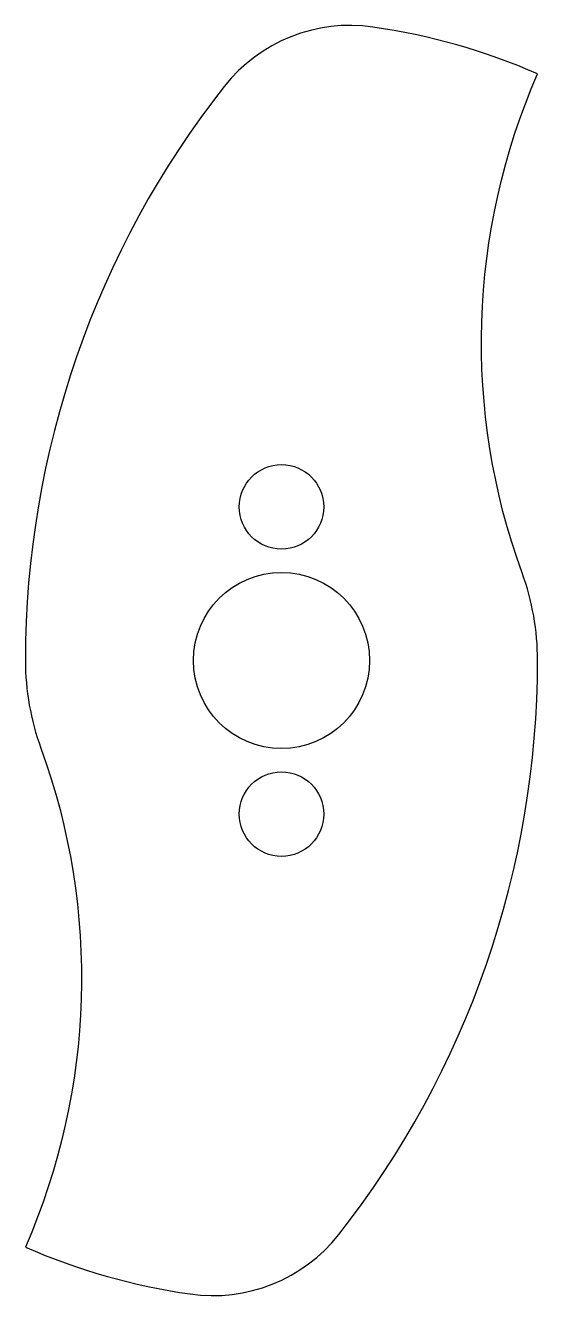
# Model space of a CAD drawing. Header units: inches. Extents: x -0.99 to 1.01, y -2.49 to 2.48.
import ezdxf

# ---------------------------------------------------------------- set-up
doc = ezdxf.new("R2010")
doc.units = ezdxf.units.IN
doc.layers.get('0').update_dxf_attribs({"linetype": 'CONTINUOUS'})

msp = doc.modelspace()

# ---------------------------------------------------------------- linework, layer by layer
msp.add_lwpolyline([(-0.349, -2.4794, 0.267949), (0.2314, -2.2474, 0.168299), (1.0081, -0.005, 0.087597), (0.9477, 0.3374, -0.192582), (1.0081, 2.2863, 0.067143), (0.3653, 2.4693, 0.267949), (-0.2151, 2.2374, 0.168299), (-0.9919, -0.005, 0.087597), (-0.9314, -0.3474, -0.192582), (-0.9919, -2.2963, 0.067143)], format="xyb", close=True)
for centre, radius in [((0.0081, 0.595), 0.165), ((0.0081, -0.005), 0.3438), ((0.0081, -0.605), 0.165)]:
    msp.add_circle(centre, radius)

doc.saveas('drawing.dxf')
